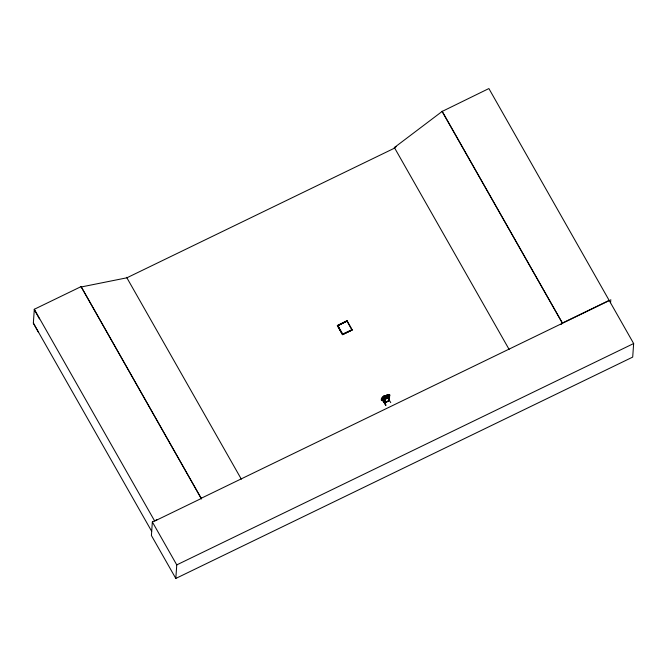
<?xml version="1.0" encoding="UTF-8"?>
<svg xmlns="http://www.w3.org/2000/svg" width="667" height="667" viewBox="0 0 667 667"><rect width="100%" height="100%" fill="white"/><g stroke="black" fill="none" stroke-linecap="round" stroke-linejoin="round"><path stroke-width="1" d="M38.519 332.366L33.35 323.12L34.317 309.271L81.082 286.618L201.434 498.799L81.082 286.618M156.962 519.718L152.351 521.944L151.409 535.509L175.813 578.447L632.7 357.095L633.65 343.538L488.886 88.553L442.096 111.464L562.473 323.253L560.83 324.495M175.813 578.447L176.763 564.891L152.351 521.944M337.36 325.579L347.107 320.752L352.276 329.965L342.538 334.684L337.36 325.579L347.107 320.752M337.777 325.704L346.982 321.135L351.859 329.84L342.663 334.3L337.777 325.704L346.982 321.135M342.538 334.684L337.369 325.463M342.663 334.3L337.785 325.588M351.859 329.84L342.671 334.184M352.276 329.965L342.546 334.567M384.609 396.365L384.659 395.689L383.083 396.498L382.224 399.083L384.45 398.457L385.276 397.524M383.417 396.523L384.359 396.04M382.95 400.825L385.901 405.194L382.966 400.8M385.359 396.281L384.584 396.456L384.601 395.739M389.603 394.656L385.459 396.456L384.792 398.824L385.326 399.166L388.969 397.274L389.57 394.606M384.967 397.015L384.609 403.018L389.436 400.4M385.376 397.19L384.942 397.407L385.376 397.19L385.067 402.843L385.059 402.393M385.142 402.743L384.509 402.86L385.151 402.576M386.535 395.931L385.726 396.557L385.643 397.807L387.869 397.19L388.786 395.006L388.011 395.181L388.111 394.464L386.526 395.273L386.485 395.94M386.835 395.248L387.785 394.764M388.011 395.181L388.052 394.514M388.069 398.116L390.754 402.618M384.717 402.993L389.37 400.592L389.653 395.006L388.861 400.584M389.22 395.231L388.886 400.834L389.336 400.208M562.473 323.253L442.121 111.206M610.572 302.726L610.789 299.616M389.503 396.356L388.928 397.265L385.284 399.208L384.759 398.774M385.86 405.194L383.192 400.6M386.176 395.798L381.466 398.257L381.307 400L381.849 400.342M385.484 396.473L384.884 396.982M394.606 148.099L394.322 147.599L442.096 111.464M384.634 395.789L383.083 396.498M384.559 396.406L385.718 395.865M386.56 395.323L388.136 394.514M389.311 395.389L389.745 395.164M385.543 398.549L381.807 400.383L381.307 400M385.059 402.451L389.295 400.392L389.628 394.572L389.169 394.639M509.121 349.425L394.389 147.565L396.265 146.665M562.489 322.995L609.263 300.342M201.151 498.307L609.246 300.592M201.459 498.407L154.694 521.06L34.317 309.271M176.763 564.891L633.65 343.538M81.057 287.01L126.888 277.805L394.672 148.066L394.389 147.565M385.693 395.898L386.151 395.881M383.033 397.165L382.041 397.732M126.605 277.305L241.329 479.164M33.35 323.12L151.667 531.291M34.292 309.671L39.461 318.909M383.1 397.432L383.008 398.683L384.484 397.924L384.576 396.682L383.1 397.432M386.518 396.156L386.435 397.407L387.911 396.648L387.994 395.406L386.518 396.156M382.474 397.665L383.417 397.924L382.316 399.241L383.725 397.899L385.051 397.849L384.075 397.582L385.134 396.331L383.775 397.59L382.474 397.665"/></g></svg>
